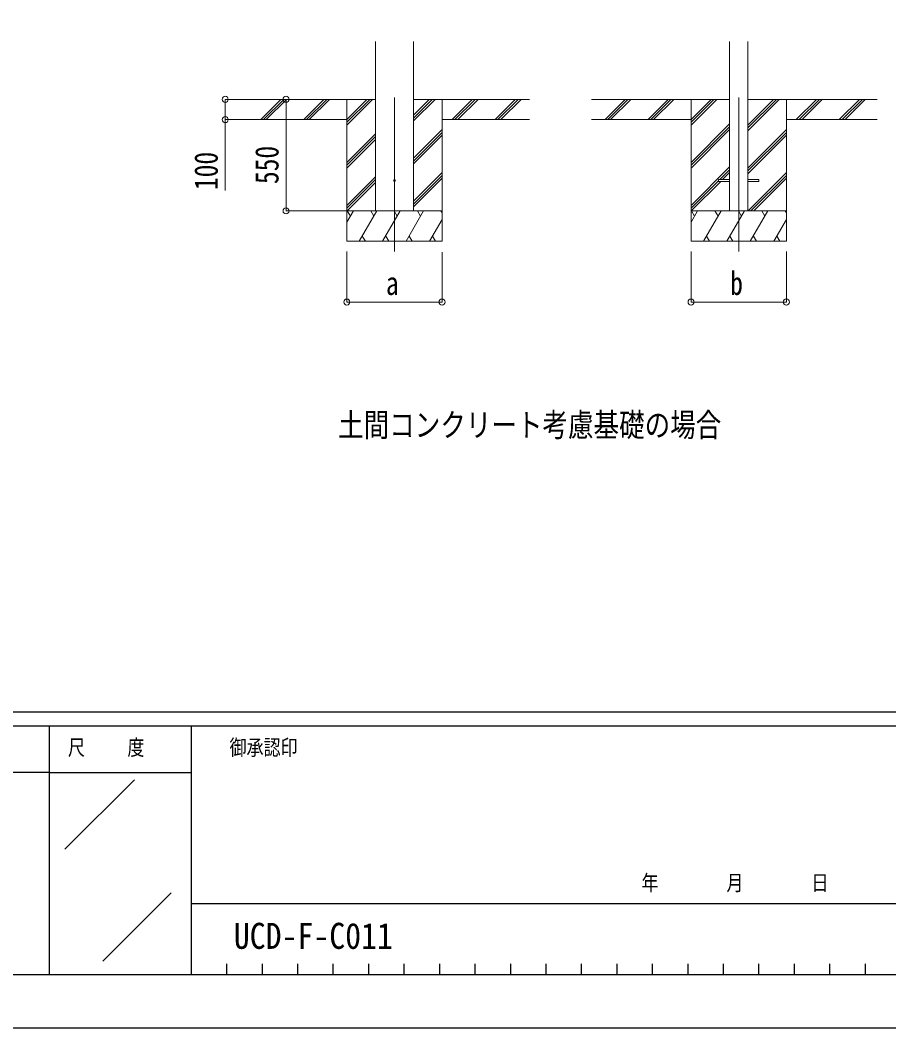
# Model space of a CAD drawing. Units: millimetres, scale not verified. Extents: x -14718 to 14718, y -10395 to 10395.
# Drawn here: x 6804 to 11090, y -10395 to -5425 of the extents above; entities that cross this region are included whole.
import ezdxf
from ezdxf.enums import TextEntityAlignment as Align

# ---------------------------------------------------------------- set-up
doc = ezdxf.new("R2010")
doc.units = ezdxf.units.MM
doc.header["$LTSCALE"] = 40
doc.layers.add('0-2_USER1', color=92, linetype='Continuous')
doc.layers.add('0-7_YKK_ZWAK', color=134, linetype='Continuous')
for name, color, linetype, lineweight in [('0-3_YKK_12', 40, 'Continuous', 18), ('0-4_YKK_13', 120, 'Continuous', 18), ('0-5_YKK_A1', 120, 'Continuous', 18), ('0-6_YKK_D', 200, 'Continuous', 18)]:
    doc.layers.add(name, color=color, linetype=linetype, lineweight=lineweight)
doc.styles.add('ＭＳ ゴシック', font='')
doc.styles.get('ＭＳ ゴシック').set_extended_font_data('MS Gothic')

msp = doc.modelspace()

# ---------------------------------------------------------------- linework, layer by layer
at = {"layer": '0-3_YKK_12'}
for p, q in [((8650.86, -5806.38), (8650.86, -6565.58)), ((10349.32, -5806.38), (10349.32, -6565.58))]:
    msp.add_line(p, q, dxfattribs=at)
at = {"layer": '0-4_YKK_13'}
for p, q in [((10249.32, -6211.09), (10249.32, -6220.09)), ((10249.32, -6211.09), (10304.12, -6211.09)), ((10394.52, -6211.09), (10449.32, -6211.09)), ((10449.32, -6211.09), (10449.32, -6220.09)), ((10249.32, -6220.09), (10304.12, -6220.09)), ((10394.52, -6220.09), (10449.32, -6220.09))]:
    msp.add_line(p, q, dxfattribs=at)
msp.add_circle((8650.86, -6215.59), 5, dxfattribs=at)
at = {"layer": '0-5_YKK_A1'}
for p, q in [((8557.11, -6365.59), (8557.11, -5530.23)), ((8744.61, -6365.59), (8744.61, -5530.23)), ((10304.12, -5530.23), (10304.12, -6365.59)), ((10394.52, -5530.23), (10394.52, -6365.59)), ((8557.11, -5815.59), (7924.91, -5815.59)), ((7991.6, -5914.18), (8090.2, -5815.59)), ((8004.34, -5915.59), (8104.34, -5815.59)), ((8018.48, -5915.59), (8118.48, -5815.59)), ((8203.73, -5914.18), (8302.33, -5815.59)), ((8216.47, -5915.59), (8316.47, -5815.59)), ((8230.61, -5915.59), (8330.61, -5815.59)), ((8415.86, -5815.59), (8415.86, -6515.58)), ((8415.86, -5942.47), (8542.75, -5815.59)), ((8415.86, -5928.32), (8528.6, -5815.59)), ((8415.86, -5914.18), (8514.46, -5815.59)), ((8744.61, -5922.08), (8851.11, -5815.59)), ((8744.61, -5907.94), (8836.97, -5815.59)), ((8744.61, -5893.8), (8822.83, -5815.59)), ((8744.61, -5815.59), (9316.48, -5815.59)), ((8885.86, -5815.59), (8885.86, -6515.58)), ((8934.96, -5915.59), (9034.96, -5815.59)), ((8949.1, -5915.59), (9049.1, -5815.59)), ((8963.25, -5915.59), (9063.25, -5815.59)), ((9147.09, -5915.59), (9247.1, -5815.59)), ((9161.24, -5915.59), (9261.24, -5815.59)), ((9175.38, -5915.59), (9275.38, -5815.59)), ((10304.12, -5815.59), (9623.37, -5815.59)), ((9690.06, -5914.18), (9788.66, -5815.59)), ((9702.8, -5915.59), (9802.8, -5815.59)), ((9716.94, -5915.59), (9816.94, -5815.59)), ((9902.19, -5914.18), (10000.79, -5815.59)), ((9914.93, -5915.59), (10014.93, -5815.59)), ((9929.07, -5915.59), (10029.07, -5815.59)), ((10114.32, -5815.59), (10114.32, -6515.58)), ((10114.32, -5942.47), (10241.21, -5815.59)), ((10114.32, -5928.32), (10227.06, -5815.59)), ((10114.32, -5914.18), (10212.92, -5815.59)), ((10394.52, -5970.63), (10549.57, -5815.59)), ((10394.52, -5956.49), (10535.43, -5815.59)), ((10394.52, -5942.35), (10521.29, -5815.59)), ((10394.52, -5815.59), (11032.53, -5815.59)), ((10584.32, -5815.59), (10584.32, -6515.58)), ((10633.42, -5915.59), (10733.42, -5815.59)), ((10647.56, -5915.59), (10747.56, -5815.59)), ((10661.71, -5915.59), (10761.71, -5815.59)), ((10845.55, -5915.59), (10945.55, -5815.59)), ((10859.7, -5915.59), (10959.7, -5815.59)), ((10873.84, -5915.59), (10973.84, -5815.59)), ((8415.86, -5915.59), (7924.91, -5915.59)), ((8885.86, -5915.59), (9316.48, -5915.59)), ((10114.32, -5915.59), (9623.37, -5915.59)), ((10114.32, -6126.31), (10304.12, -5936.51)), ((10114.32, -6140.45), (10304.12, -5950.66)), ((10584.32, -5915.59), (11032.53, -5915.59)), ((8415.86, -6126.31), (8557.11, -5985.06)), ((8415.86, -6140.45), (8557.11, -5999.21)), ((8415.86, -6154.6), (8557.11, -6013.35)), ((8744.61, -6105.93), (8885.86, -5964.68)), ((8744.61, -6120.07), (8885.86, -5978.82)), ((8744.61, -6134.21), (8885.86, -5992.97)), ((10114.32, -6154.6), (10304.12, -5964.8)), ((10394.52, -6154.48), (10584.32, -5964.68)), ((10394.52, -6168.62), (10584.32, -5978.82)), ((10394.52, -6182.76), (10584.32, -5992.97)), ((10114.32, -6338.44), (10304.12, -6148.65)), ((10255.83, -6211.09), (10304.12, -6162.79)), ((8415.86, -6338.44), (8557.11, -6197.19)), ((8415.86, -6352.59), (8557.11, -6211.34)), ((8744.61, -6318.06), (8885.86, -6176.81)), ((8744.61, -6332.2), (8885.86, -6190.95)), ((8744.61, -6346.34), (8885.86, -6205.1)), ((10269.97, -6211.09), (10304.12, -6176.93)), ((10395.55, -6365.59), (10584.32, -6176.81)), ((10409.69, -6365.59), (10584.32, -6190.95)), ((10423.83, -6365.59), (10584.32, -6205.1)), ((8417.01, -6365.59), (8557.11, -6225.48)), ((10114.32, -6352.59), (10249.32, -6217.59)), ((10115.47, -6365.59), (10260.97, -6220.09)), ((8415.86, -6421.75), (8448.29, -6365.58)), ((8885.86, -6365.59), (8415.86, -6365.59)), ((8433.29, -6391.57), (8418.29, -6365.59)), ((8477.16, -6515.58), (8563.76, -6365.58)), ((8548.76, -6391.57), (8533.76, -6365.58)), ((8592.63, -6515.58), (8679.23, -6365.58)), ((8664.23, -6391.57), (8649.23, -6365.59)), ((8708.1, -6515.58), (8794.7, -6365.59)), ((8779.7, -6391.57), (8764.7, -6365.58)), ((8823.57, -6515.58), (8885.86, -6407.69)), ((8885.86, -6375.44), (8880.17, -6365.58)), ((10114.32, -6421.75), (10146.75, -6365.58)), ((10584.32, -6365.59), (10114.32, -6365.59)), ((10131.75, -6391.57), (10116.75, -6365.59)), ((10175.62, -6515.58), (10262.22, -6365.58)), ((10247.22, -6391.57), (10232.22, -6365.58)), ((10291.09, -6515.58), (10377.69, -6365.58)), ((10362.69, -6391.57), (10347.69, -6365.59)), ((10406.56, -6515.58), (10493.16, -6365.59)), ((10478.16, -6391.57), (10463.16, -6365.58)), ((10522.03, -6515.58), (10584.32, -6407.69)), ((10584.32, -6375.44), (10578.63, -6365.58)), ((8492.16, -6489.61), (8507.16, -6515.58)), ((8607.63, -6489.61), (8622.63, -6515.58)), ((8723.1, -6489.6), (8738.1, -6515.58)), ((8838.57, -6489.61), (8853.57, -6515.58)), ((10190.62, -6489.61), (10205.62, -6515.58)), ((10306.09, -6489.61), (10321.09, -6515.58)), ((10421.56, -6489.6), (10436.56, -6515.58)), ((10537.03, -6489.61), (10552.03, -6515.58)), ((8415.86, -6515.58), (8885.86, -6515.58)), ((10114.32, -6515.58), (10584.32, -6515.58))]:
    msp.add_line(p, q, dxfattribs=at)
at = {"layer": '0-6_YKK_D'}
for p, q in [((7990.53, -5815.59), (7814.86, -5815.59)), ((8149.81, -5815.59), (8114.86, -5815.59)), ((8115.86, -5815.59), (8115.86, -6365.59)), ((7990.53, -5915.59), (7814.86, -5915.59)), ((8414.86, -6365.59), (8114.86, -6365.59)), ((8415.86, -6565.58), (8415.86, -6816.58)), ((8885.86, -6569.65), (8885.86, -6816.58)), ((10114.32, -6565.58), (10114.32, -6816.58)), ((10584.32, -6565.58), (10584.32, -6816.58)), ((8415.86, -6815.58), (8885.86, -6815.58)), ((10114.32, -6815.58), (10584.32, -6815.58))]:
    msp.add_line(p, q, dxfattribs=at)
msp.add_lwpolyline([(7815.86, -5815.59), (7815.86, -5915.59), (7815.86, -6265.35)], dxfattribs=at)
for centre in [(7815.86, -5815.59), (8115.86, -5815.59), (7815.86, -5915.59), (8115.86, -6365.59), (8415.86, -6815.58), (8885.86, -6815.58), (10114.32, -6815.58), (10584.32, -6815.58)]:
    msp.add_circle(centre, 14.88, dxfattribs=at)
at = {"layer": '0-7_YKK_ZWAK'}
for p, q in [((13632.57, -8837.5), (-13667.43, -8837.5)), ((6947.57, -8907.5), (6947.57, -10132.5)), ((7647.57, -8907.5), (6947.57, -8907.5)), ((11261.32, -8907.5), (7647.57, -8907.5)), ((7647.57, -8907.5), (7647.57, -10132.5)), ((6947.57, -9135), (4532.57, -9135)), ((6947.57, -9135), (7647.57, -9135)), ((7024.87, -9514.02), (7367.63, -9171.25)), ((7212.35, -10065.96), (7549.12, -9729.19)), ((7647.57, -9782.5), (11261.32, -9782.5)), ((7822.57, -10080), (7822.57, -10132.5)), ((7997.57, -10080), (7997.57, -10132.5)), ((8172.57, -10080), (8172.57, -10132.5)), ((8347.57, -10080), (8347.57, -10132.5)), ((8522.57, -10080), (8522.57, -10132.5)), ((8697.57, -10080), (8697.57, -10132.5)), ((8872.57, -10080), (8872.57, -10132.5)), ((9047.57, -10080), (9047.57, -10132.5)), ((9222.57, -10080), (9222.57, -10132.5)), ((9397.57, -10080), (9397.57, -10132.5)), ((9572.57, -10080), (9572.57, -10132.5)), ((9747.57, -10080), (9747.57, -10132.5)), ((9922.57, -10080), (9922.57, -10132.5)), ((10097.57, -10080), (10097.57, -10132.5)), ((10272.57, -10080), (10272.57, -10132.5)), ((10447.57, -10080), (10447.57, -10132.5)), ((10622.57, -10080), (10622.57, -10132.5)), ((10797.57, -10080), (10797.57, -10132.5)), ((10972.57, -10080), (10972.57, -10132.5)), ((4532.57, -10132.5), (6947.57, -10132.5)), ((6947.57, -10132.5), (7647.57, -10132.5)), ((7647.57, -10132.5), (11261.32, -10132.5))]:
    msp.add_line(p, q, dxfattribs=at)
msp.add_lwpolyline([(-14717.5, -10395), (14717.5, -10395), (14717.5, 10395), (-14717.5, 10395)], close=True, dxfattribs=at)
msp.add_lwpolyline([(6947.57, -8907.5), (4532.57, -8907.5), (4532.57, -10132.5)], dxfattribs=at)

# ---------------------------------------------------------------- texts
at = {"layer": '0-2_USER1', "style": 'ＭＳ ゴシック'}
for s, height, width, p in [('土間コンクリート考慮基礎の場合', 115.5, 0.8, (8372.75, -7513.58)), ('UCD-F-C011', 128.3, 0.9, (7857.87, -10043.96))]:
    msp.add_text(s, height=height, dxfattribs=dict(at, width=width)).set_placement(p, align=Align.BOTTOM_LEFT)
at = {"layer": '0-6_YKK_D', "style": 'ＭＳ ゴシック', "width": 0.8}
for s, p in [('550', (8113.53, -6233.39)), ('100', (7813.53, -6263.02))]:
    msp.add_text(s, height=115.5, rotation=90, dxfattribs=at).set_placement(p, align=Align.BOTTOM_LEFT)
for s, p in [('b', (10307.32, -6814.78)), ('a', (8608.86, -6814.78))]:
    msp.add_text(s, height=115.5, dxfattribs=at).set_placement(p, align=Align.BOTTOM_LEFT)
at = {"layer": '0-7_YKK_ZWAK', "style": 'ＭＳ ゴシック', "width": 0.8}
for s, p in [('尺     度', (7039.97, -9073.75)), ('御承認印', (7836.98, -9073.75)), ('年        月        日', (9869.67, -9741.25))]:
    msp.add_text(s, height=76.98, dxfattribs=at).set_placement(p, align=Align.BOTTOM_LEFT)

doc.saveas('drawing.dxf')
